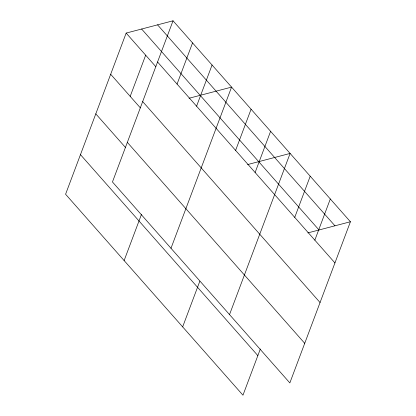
<?xml version="1.0" encoding="UTF-8"?>
<svg xmlns="http://www.w3.org/2000/svg" width="416" height="416" viewBox="0 0 416 416"><rect width="100%" height="100%" fill="white"/><g stroke="black" fill="none" stroke-linecap="round" stroke-linejoin="round"><path stroke-width="0.62" d="M173.035 20.8L112.455 181.964L289.843 382.918L350.418 221.754L173.035 20.8L126.157 33.082L65.582 194.246L242.965 395.2L260.328 349.008M130.192 96.366L145.673 55.188M177.065 84.084L192.546 42.905M124.119 260.562L141.482 214.37M196.581 106.189L212.061 65.01M170.992 248.279L231.572 87.116L189.025 98.259M235.607 150.4L251.082 109.221M182.655 326.877L199.794 281.284M255.117 172.505L270.598 131.326M229.528 314.595L290.108 153.431L247.567 164.575M294.731 217.386L310.211 176.202M314.834 240.162L330.314 198.978M307.876 232.898L350.418 221.754M157.565 24.851L334.953 225.805M141.627 29.026L319.015 229.98M157.555 61.984L334.942 262.933M126.157 33.082L155.849 66.721M142.672 101.577L320.055 302.531M110.682 74.261L140.374 107.9M127.338 142.371L304.725 343.325M95.8 113.859L125.492 147.498M80.465 154.653L257.847 355.607"/></g></svg>
